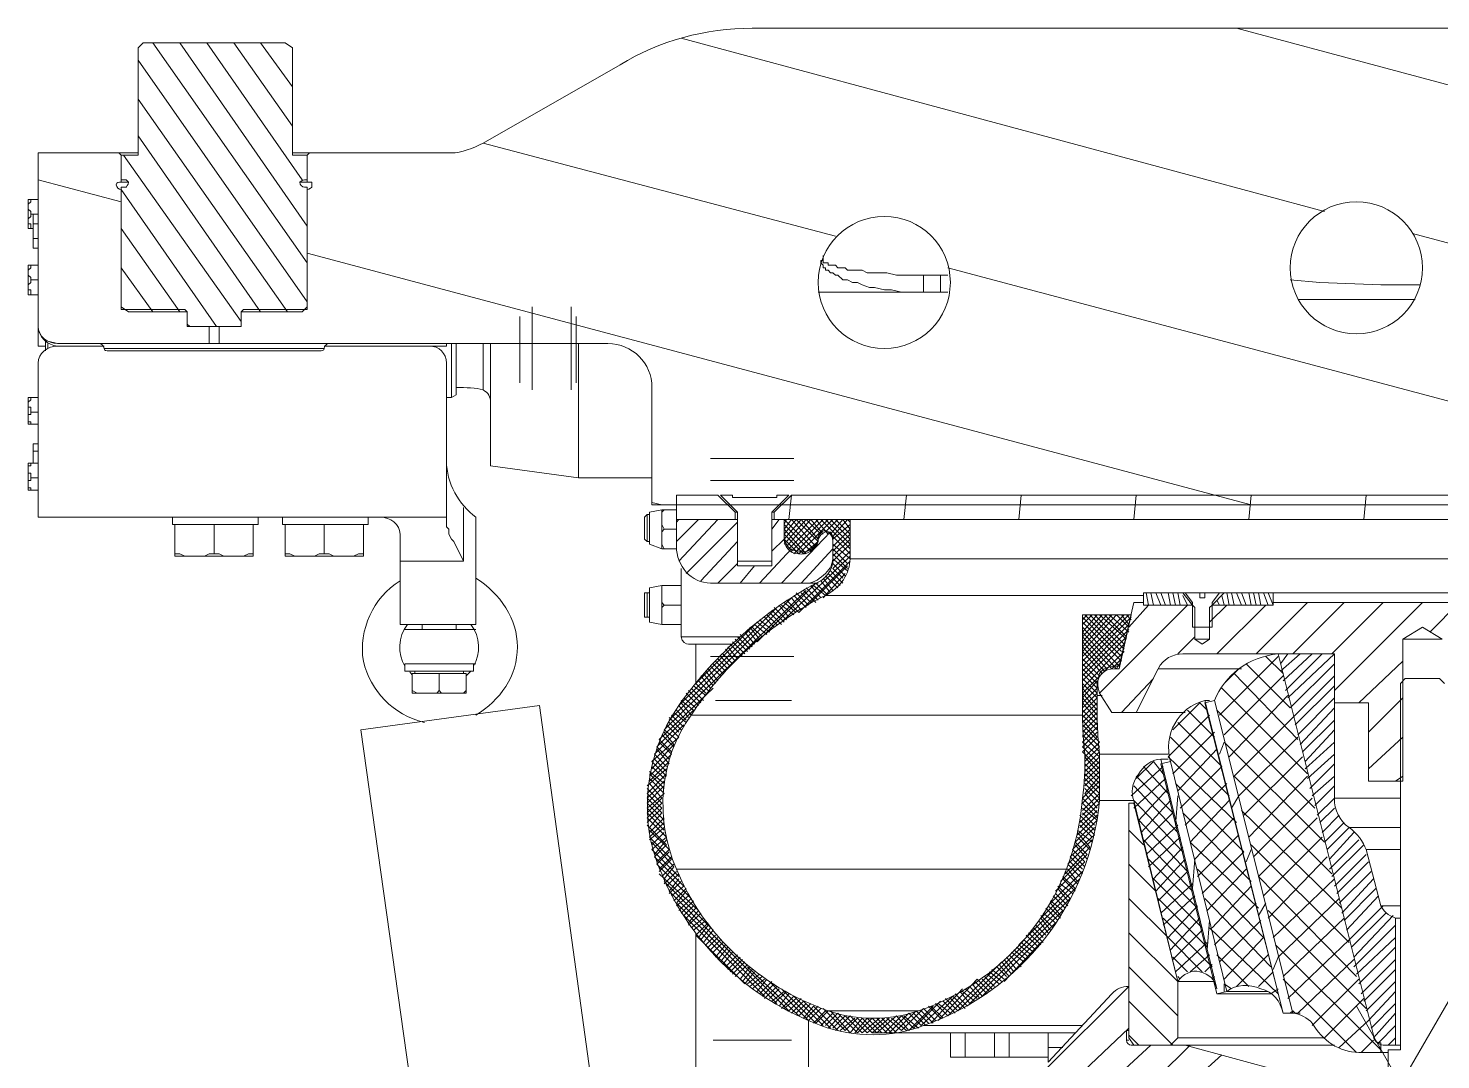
# Model space of a CAD drawing. Header units: millimetres. Extents: x 25083 to 52777, y 24772 to 45779.
# Drawn here: x 46110.3 to 46324.7, y 38674.1 to 38830.9 of the extents above; entities that cross this region are included whole.
import ezdxf

# ---------------------------------------------------------------- set-up
doc = ezdxf.new("R2010")
doc.units = ezdxf.units.MM

# ---------------------------------------------------------------- blocks, each defined once
blk = doc.blocks.new('zw$F4C5')
at = {"color": 7, "lineweight": 5}
for points in [[(335.71, 362.82), (109.92, 362.82)], [(16.71, 359.85), (17.45, 360.59)], [(38.99, 360.59), (17.45, 360.59)], [(40.11, 359.85), (38.99, 360.59)], [(16.71, 359.85), (16.71, 343.51)], [(40.11, 359.85), (40.11, 343.51)], [(89.87, 357.25), (69.07, 345.36)], [(1.49, 314.54), (1.49, 343.88)], [(16.71, 343.88), (1.49, 343.88)], [(13.74, 343.88), (14.11, 343.51)], [(14.11, 343.51), (14.11, 339.42)], [(16.34, 343.51), (14.11, 343.51)], [(16.71, 343.51), (14.11, 343.51)], [(64.25, 343.88), (40.11, 343.88)], [(42.33, 343.51), (40.11, 343.51)], [(42.33, 343.51), (40.11, 343.51)], [(42.71, 343.88), (42.33, 343.51)], [(42.33, 343.51), (42.33, 339.42)], [(14.11, 339.79), (14.85, 339.79)], [(14.11, 339.42), (15.23, 339.42)], [(41.22, 339.42), (42.33, 339.42)], [(41.96, 339.79), (42.33, 339.79)], [(0, 332.37), (0, 336.82)], [(0, 335.71), (0, 336.08), (0.37, 336.45), (0.37, 336.82)], [(1.49, 336.82), (0, 336.82)], [(14.11, 320.11), (14.11, 338.68)], [(14.11, 338.68), (14.85, 338.68)], [(41.96, 338.68), (42.33, 338.68)], [(42.33, 320.11), (42.33, 338.68)], [(0.37, 334.59), (0.37, 334.97), (0, 335.34), (0, 335.71)], [(0, 333.48), (0, 333.85), (0.37, 334.22), (0.37, 334.59)], [(1.49, 334.59), (0.37, 334.59)], [(0.74, 329.4), (0.74, 334.59)], [(0.74, 334.59), (1.49, 334.59)], [(0.37, 332.37), (0.37, 333.11), (0, 333.11), (0, 333.48)], [(0.74, 333.11), (1.49, 333.11)], [(0, 332.37), (0.74, 332.37)], [(0.74, 330.88), (1.49, 330.88)], [(0.74, 329.4), (1.49, 329.4)], [(120.69, 327.54), (120.69, 328.28)], [(0, 322.34), (0, 326.8)], [(0, 325.68), (0, 326.05), (0.37, 326.42), (0.37, 326.8)], [(1.49, 326.8), (0, 326.8)], [(135.92, 322.71), (132.58, 322.71), (131.09, 323.08), (129.98, 323.08), (128.49, 323.45), (127.75, 323.45), (126.63, 323.83), (125.89, 324.2), (125.15, 324.2), (124.41, 324.57), (123.66, 324.57), (122.92, 325.31), (122.55, 325.31), (122.18, 325.68), (121.81, 325.68), (121.43, 326.05), (121.06, 326.05), (121.06, 326.42), (120.69, 326.42), (120.69, 326.8), (120.32, 327.17), (120.32, 327.54)], [(120.69, 327.54), (120.32, 327.54)], [(120.69, 327.54), (120.69, 327.17), (121.43, 327.17), (121.43, 326.8), (122.18, 326.8), (122.55, 326.8), (122.92, 326.42), (124.03, 326.42), (124.41, 326.05), (126.63, 326.05), (127.38, 325.68), (130.35, 325.68), (131.83, 325.31), (135.92, 325.31)], [(0.37, 324.57), (0.37, 324.94), (0, 325.31), (0, 325.68)], [(0, 323.45), (0, 323.83), (0.37, 324.2), (0.37, 324.57)], [(1.49, 324.57), (0.37, 324.57)], [(135.92, 322.71), (135.92, 325.31)], [(138.52, 325.31), (135.92, 325.31)], [(138.52, 325.31), (138.52, 322.71)], [(138.52, 325.31), (139.63, 325.31)], [(191.62, 324.57), (196.08, 324.2), (205.36, 323.83), (211.3, 323.83)], [(0.37, 322.34), (0.37, 323.08), (0, 323.08), (0, 323.45)], [(0, 322.34), (1.49, 322.34)], [(119.95, 322.71), (138.52, 322.71)], [(139.63, 322.71), (138.52, 322.71)], [(14.11, 320.48), (15.23, 319.74)], [(23.77, 320.11), (14.11, 320.11)], [(24.14, 319.74), (15.23, 319.74)], [(23.77, 320.11), (24.14, 319.74)], [(24.14, 319.74), (24.14, 317.51)], [(32.68, 320.11), (32.31, 319.74)], [(32.31, 319.74), (32.31, 317.51)], [(41.59, 319.74), (32.31, 319.74)], [(42.33, 320.11), (32.68, 320.11)], [(42.33, 320.48), (41.59, 319.74)], [(76.5, 307.86), (76.5, 320.48)], [(82.44, 307.86), (82.44, 320.48)], [(210.56, 321.6), (192.74, 321.6)], [(24.14, 317.51), (24.14, 319.37)], [(24.14, 317.51), (24.51, 317.51)], [(32.31, 317.51), (24.14, 317.51)], [(27.48, 317.51), (27.48, 314.91)], [(28.97, 317.51), (28.97, 314.91)], [(32.31, 317.51), (31.94, 317.51)], [(32.31, 317.51), (32.31, 319.37)], [(74.64, 319), (74.64, 308.97)], [(83.18, 319), (83.18, 308.97)], [(2.6, 315.28), (2.6, 313.8)], [(1.49, 314.54), (2.6, 314.54)], [(2.97, 314.91), (2.97, 314.17)], [(4.46, 314.91), (88.01, 314.91)], [(4.46, 314.54), (11.51, 314.54)], [(11.51, 314.17), (44.93, 314.17)], [(44.19, 313.8), (12.25, 313.8)], [(44.93, 314.54), (63.5, 314.54)], [(63.5, 314.91), (63.5, 314.54)], [(64.25, 306.74), (64.25, 314.91)], [(64.99, 307.11), (64.99, 314.91)], [(69.07, 307.86), (69.07, 314.91)], [(70.19, 314.91), (70.19, 296.34)], [(83.56, 314.91), (83.56, 294.49)], [(1.49, 311.94), (1.49, 288.55)], [(63.5, 311.94), (63.5, 287.43)], [(0, 302.66), (0, 306.74)], [(0, 305.63), (0, 306), (0.37, 306.37), (0.37, 306.74)], [(1.49, 306.74), (0, 306.74)], [(63.5, 306.74), (64.25, 306.74)], [(64.99, 307.11), (64.25, 306.74)], [(94.7, 308.23), (94.7, 291.15)], [(0.37, 304.51), (0.37, 305.26), (0, 305.26), (0, 305.63)], [(0, 303.77), (0, 304.14), (0.37, 304.14), (0.37, 304.51)], [(0.37, 302.66), (0.37, 303.03), (0, 303.03), (0, 303.77)], [(0, 302.66), (1.49, 302.66)], [(1.49, 304.51), (0.37, 304.51)], [(0.74, 296.72), (0.74, 299.69)], [(0.74, 299.69), (1.49, 299.69)], [(0.74, 298.57), (1.49, 298.57)], [(0, 292.63), (0, 296.72)], [(0, 295.6), (0, 296.34), (0.37, 296.34), (0.37, 296.72)], [(1.49, 296.72), (0, 296.72)], [(70.19, 296.34), (83.56, 294.49)], [(103.61, 297.46), (116.24, 297.46)], [(0.37, 294.49), (0.37, 295.23), (0, 295.23), (0, 295.6)], [(0, 293.74), (0, 294.12), (0.37, 294.12), (0.37, 294.49)], [(1.49, 294.49), (0.37, 294.49)], [(83.56, 294.49), (94.7, 294.49)], [(116.24, 294.12), (103.61, 294.12)], [(0.37, 292.63), (0.37, 293), (0, 293), (0, 293.74)], [(0, 292.63), (1.49, 292.63)], [(98.41, 284.09), (98.41, 291.89)], [(104.72, 291.89), (98.41, 291.89)], [(104.72, 291.89), (107.32, 289.29)], [(105.09, 291.89), (107.69, 289.29)], [(105.09, 291.89), (106.95, 291.89)], [(106.95, 291.52), (106.95, 291.89)], [(115.49, 291.89), (112.89, 289.29)], [(115.86, 291.89), (113.26, 289.29)], [(113.64, 291.52), (113.64, 291.89)], [(113.64, 291.89), (115.49, 291.89)], [(307.49, 291.89), (115.86, 291.89)], [(66.1, 290.03), (66.1, 281.86)], [(94.33, 289.29), (96.18, 289.66)], [(327.91, 290.4), (95.44, 290.4)], [(96.55, 289.66), (96.18, 289.29), (96.18, 288.17)], [(96.18, 289.66), (96.18, 288.17)], [(96.18, 289.66), (98.41, 289.66)], [(113.64, 291.52), (106.95, 291.52)], [(63.5, 288.55), (1.49, 288.55)], [(21.91, 287.43), (21.91, 288.55)], [(21.91, 287.43), (34.91, 287.43)], [(22.28, 287.43), (22.28, 282.6)], [(34.17, 287.43), (22.28, 287.43)], [(28.22, 287.43), (28.22, 282.98)], [(34.17, 282.6), (34.17, 287.43)], [(34.91, 287.43), (34.91, 288.55)], [(38.62, 287.43), (38.62, 288.55)], [(38.62, 287.43), (51.62, 287.43)], [(38.99, 287.43), (38.99, 282.6)], [(50.88, 287.43), (38.99, 287.43)], [(44.93, 287.43), (44.93, 282.98)], [(50.88, 282.6), (50.88, 287.43)], [(51.62, 287.43), (51.62, 288.55)], [(66.1, 281.86), (64.62, 284.83), (64.25, 285.2), (63.87, 285.95), (63.87, 286.69), (63.5, 287.06), (63.5, 287.43)], [(67.96, 288.55), (67.96, 272.21)], [(93.58, 288.55), (93.95, 288.92)], [(93.58, 288.55), (93.58, 286.69)], [(93.95, 288.92), (93.95, 286.69)], [(93.95, 288.92), (94.33, 288.92)], [(93.95, 288.92), (93.95, 286.69)], [(93.95, 288.17), (93.95, 288.55)], [(93.95, 286.69), (93.95, 287.8)], [(94.33, 288.92), (94.33, 289.29)], [(94.33, 289.29), (94.33, 286.69)], [(94.33, 288.55), (94.33, 286.69)], [(94.33, 286.69), (94.33, 288.55)], [(96.18, 288.17), (96.18, 287.43), (96.55, 286.69)], [(96.18, 288.17), (96.18, 286.69)], [(107.69, 288.17), (98.41, 288.17)], [(101.01, 288.17), (98.41, 288.17)], [(107.32, 289.29), (107.32, 288.17)], [(107.32, 289.29), (107.69, 289.29)], [(107.69, 281.86), (107.69, 289.29)], [(107.69, 287.8), (107.69, 288.17)], [(107.69, 281.12), (107.69, 287.8)], [(112.89, 281.86), (112.89, 289.29)], [(112.89, 289.29), (113.26, 289.29)], [(112.89, 287.8), (112.89, 288.17)], [(310.46, 288.17), (112.89, 288.17)], [(112.89, 281.12), (112.89, 287.8)], [(113.26, 289.29), (113.26, 288.17)], [(114.75, 288.17), (114.75, 285.58)], [(124.78, 288.17), (124.78, 282.23)], [(56.45, 272.21), (56.45, 285.95)], [(93.58, 286.69), (93.58, 285.2)], [(93.95, 286.69), (93.95, 284.83)], [(93.95, 286.69), (93.95, 284.83)], [(94.33, 285.2), (94.33, 286.69)], [(94.33, 286.69), (94.33, 285.2)], [(94.33, 286.69), (94.33, 284.46)], [(96.55, 286.69), (96.18, 286.32), (96.18, 285.2)], [(96.18, 286.69), (96.18, 285.2)], [(98.41, 286.69), (96.55, 286.69)], [(119.95, 285.58), (119.95, 285.2)], [(93.58, 285.2), (93.95, 284.83)], [(93.95, 284.83), (94.33, 284.83)], [(94.33, 284.46), (94.33, 284.83)], [(94.33, 284.46), (96.18, 283.72)], [(96.18, 285.2), (96.18, 284.46), (96.55, 283.72)], [(96.18, 285.2), (96.18, 283.72)], [(98.41, 283.72), (96.18, 283.72)], [(119.95, 285.2), (119.95, 284.83)], [(122.18, 282.23), (122.18, 285.2)], [(25.25, 282.6), (23.77, 282.6), (23.02, 282.98), (22.28, 282.98)], [(22.28, 282.6), (34.17, 282.6)], [(28.22, 282.98), (27.48, 282.98), (26.74, 282.6), (25.25, 282.6)], [(31.19, 282.6), (29.71, 282.6), (28.97, 282.98), (28.22, 282.98)], [(34.17, 282.98), (33.42, 282.98), (32.68, 282.6), (31.19, 282.6)], [(41.96, 282.6), (40.48, 282.6), (39.74, 282.98), (38.99, 282.98)], [(38.99, 282.6), (50.88, 282.6)], [(44.93, 282.98), (44.19, 282.98), (43.45, 282.6), (41.96, 282.6)], [(47.91, 282.6), (46.42, 282.6), (45.68, 282.98), (44.93, 282.98)], [(50.88, 282.98), (50.13, 282.98), (49.39, 282.6), (47.91, 282.6)], [(66.1, 281.86), (56.45, 281.86)], [(107.69, 281.86), (112.89, 281.86)], [(112.89, 281.12), (107.69, 281.12)], [(298.57, 282.23), (124.78, 282.23)], [(99.15, 270.35), (99.15, 280.75)], [(93.58, 277.03), (93.58, 275.18)], [(93.58, 277.03), (93.95, 277.03)], [(93.95, 277.03), (93.95, 275.18)], [(93.95, 276.66), (93.95, 277.03)], [(93.95, 277.03), (94.33, 277.03)], [(93.95, 277.03), (93.95, 275.18)], [(94.33, 277.78), (96.18, 278.15)], [(94.33, 277.03), (94.33, 277.78)], [(94.33, 277.78), (94.33, 275.18)], [(94.33, 277.03), (94.33, 275.18)], [(94.33, 275.18), (94.33, 277.03)], [(96.18, 278.15), (96.18, 276.66)], [(96.18, 278.15), (96.18, 276.66)], [(96.18, 278.15), (99.15, 278.15)], [(96.18, 276.66), (96.18, 275.55), (96.55, 275.18)], [(96.18, 276.66), (96.18, 275.18)], [(119.95, 278.52), (103.61, 278.52)], [(169.34, 276.66), (121.06, 276.66)], [(169.34, 275.18), (169.34, 277.03)], [(169.34, 277.03), (253.64, 277.03)], [(175.28, 277.03), (176.77, 275.18)], [(176.77, 275.55), (175.65, 277.03)], [(177.88, 276.29), (177.88, 277.03)], [(178.62, 276.29), (178.62, 277.03)], [(179.74, 275.55), (180.85, 277.03)], [(181.59, 277.03), (179.74, 275.18)], [(189.02, 275.18), (189.02, 277.03)], [(93.58, 275.18), (93.58, 273.32)], [(93.95, 275.18), (93.95, 275.92)], [(93.95, 275.18), (93.95, 273.32)], [(93.95, 275.18), (93.95, 273.32)], [(94.33, 273.32), (94.33, 275.18)], [(94.33, 275.18), (94.33, 273.32)], [(94.33, 275.18), (94.33, 272.58)], [(96.18, 275.18), (96.18, 273.69)], [(96.55, 275.18), (96.18, 274.81), (96.18, 273.69)], [(99.15, 275.18), (96.55, 275.18)], [(167.85, 275.55), (165.63, 265.89)], [(169.34, 275.55), (167.85, 275.55)], [(176.77, 275.18), (169.34, 275.18)], [(176.77, 275.55), (176.77, 271.83)], [(177.14, 274.81), (176.77, 275.18)], [(177.14, 269.98), (177.14, 274.81)], [(178.62, 276.29), (177.88, 276.29)], [(179.37, 274.81), (179.74, 275.18)], [(179.37, 269.98), (179.37, 274.81)], [(179.74, 275.55), (179.74, 271.83)], [(189.02, 275.18), (179.74, 275.18)], [(234.33, 275.55), (189.02, 275.55)], [(93.58, 273.32), (93.95, 273.32)], [(93.95, 273.32), (94.33, 273.32)], [(94.33, 272.58), (94.33, 273.32)], [(94.33, 272.58), (96.18, 272.21)], [(96.18, 273.69), (96.18, 272.21)], [(96.18, 273.69), (96.18, 272.21)], [(160.06, 273.69), (160.06, 261.44)], [(167.48, 273.69), (160.06, 273.69)], [(167.48, 273.69), (165.63, 265.52)], [(67.96, 272.21), (56.45, 272.21)], [(57.19, 271.46), (67.96, 271.46)], [(59.79, 272.21), (59.79, 271.46)], [(64.99, 272.21), (64.99, 271.46)], [(99.15, 272.21), (96.18, 272.21)], [(99.15, 270.35), (108.07, 270.35)], [(176.77, 271.83), (179.74, 271.83)], [(211.67, 271.83), (208.7, 269.98)], [(211.67, 271.83), (214.65, 269.98)], [(100.27, 269.24), (106.95, 269.24)], [(101.38, 269.24), (101.38, 263.29)], [(178.25, 269.24), (177.14, 269.98)], [(179.37, 269.98), (177.14, 269.98)], [(178.25, 269.24), (179.37, 269.98)], [(208.7, 269.98), (208.7, 248.44)], [(208.7, 269.98), (214.65, 269.98)], [(67.96, 266.26), (57.19, 266.26)], [(57.19, 266.26), (57.19, 265.15)], [(59.42, 266.26), (65.36, 266.26)], [(67.59, 266.26), (67.59, 265.15)], [(103.98, 267.38), (103.61, 267.38)], [(115.86, 267.38), (103.98, 267.38)], [(115.86, 267.38), (116.24, 267.38)], [(198.31, 267.75), (175.28, 267.75)], [(204.25, 209.82), (189.76, 267.75)], [(204.25, 209.82), (189.76, 267.75)], [(198.31, 267.75), (198.31, 245.84)], [(57.19, 265.15), (67.59, 265.15)], [(58.3, 264.78), (58.3, 261.81)], [(66.47, 264.78), (58.3, 264.78)], [(58.67, 265.15), (58.67, 264.78)], [(62.39, 264.78), (62.39, 262.18)], [(66.1, 265.15), (66.1, 264.78)], [(66.47, 261.81), (66.47, 264.78)], [(165.63, 265.89), (164.88, 265.89)], [(165.63, 265.52), (164.88, 265.52)], [(171.57, 265.52), (168.23, 258.84)], [(171.57, 265.52), (184.19, 265.52)], [(208.33, 263.29), (209.08, 264.04)], [(214.27, 264.04), (209.08, 264.04)], [(215.02, 263.29), (214.27, 264.04)], [(60.53, 261.81), (59.05, 261.81), (58.3, 262.18)], [(58.3, 261.81), (66.47, 261.81)], [(62.39, 262.18), (62.02, 261.81), (60.53, 261.81)], [(64.62, 261.81), (62.76, 261.81), (62.39, 262.18)], [(66.47, 262.18), (66.1, 261.81), (64.62, 261.81)], [(162.28, 262.92), (162.28, 261.44)], [(164.51, 258.84), (162.66, 261.81)], [(208.33, 263.29), (208.33, 207.59)], [(77.61, 259.95), (50.5, 256.24)], [(77.61, 259.95), (87.64, 187.16)], [(104.35, 260.69), (115.86, 260.69)], [(163.03, 261.44), (162.28, 261.44)], [(190.51, 213.16), (178.62, 260.69)], [(178.62, 260.69), (179.37, 260.69)], [(180.11, 260.69), (178.62, 260.32)], [(190.51, 213.16), (178.62, 260.32)], [(191.99, 213.16), (180.11, 260.69)], [(191.99, 213.16), (180.11, 260.69)], [(203.5, 260.32), (198.31, 260.32)], [(203.5, 248.44), (203.5, 260.32)], [(160.06, 258.47), (100.64, 258.47)], [(175.65, 258.84), (164.51, 258.84)], [(50.5, 256.24), (60.9, 181.97)], [(162.66, 252.52), (173.05, 252.52)], [(180.48, 216.87), (171.94, 251.78)], [(171.94, 251.78), (173.05, 251.78)], [(171.94, 251.04), (173.42, 251.41)], [(171.94, 251.04), (180.48, 216.13)], [(181.97, 216.5), (173.42, 251.41)], [(173.42, 251.41), (181.97, 216.5)], [(208.33, 248.44), (203.5, 248.44)], [(208.7, 248.44), (208.33, 248.44)], [(167.85, 245.47), (162.66, 245.47)], [(167.11, 245.1), (167.11, 209.45)], [(167.11, 245.1), (167.85, 245.1)], [(174.54, 217.99), (167.85, 245.47)], [(174.54, 217.99), (167.85, 245.1)], [(208.33, 245.84), (198.31, 245.84)], [(208.33, 241.38), (200.53, 241.38)], [(205.36, 229.5), (203.13, 238.04)], [(203.13, 238.04), (208.33, 238.04)], [(157.83, 235.07), (98.41, 235.07)], [(208.33, 229.5), (205.36, 229.5)], [(207.59, 227.64), (207.59, 208.33)], [(207.59, 227.64), (208.33, 227.64)], [(101.38, 225.41), (101.38, 202.02)], [(174.54, 217.99), (174.54, 209.45)], [(174.54, 217.99), (180.11, 217.99)], [(174.54, 217.99), (180.11, 217.99)], [(164.51, 216.13), (154.86, 205.73)], [(180.48, 216.13), (181.97, 216.5)], [(180.48, 216.13), (188.65, 216.13)], [(181.97, 216.5), (188.28, 216.5)], [(135.17, 213.53), (121.43, 213.53)], [(193.11, 213.16), (190.51, 213.16)], [(191.99, 213.16), (190.51, 213.16)], [(118.46, 212.05), (118.46, 202.02)], [(128.12, 210.19), (158.94, 210.19)], [(160.06, 211.3), (135.92, 211.3)], [(140, 210.19), (140, 206.48)], [(142.23, 210.19), (142.23, 206.48)], [(146.69, 210.19), (146.69, 206.48)], [(148.91, 210.19), (148.91, 206.48)], [(154.86, 210.19), (154.86, 207.96)], [(167.11, 210.93), (166.74, 210.56)], [(166.74, 210.56), (166.74, 209.08)], [(166.74, 210.56), (167.11, 210.56)], [(115.86, 209.08), (103.98, 209.08)], [(167.11, 209.08), (166.74, 209.08)], [(167.85, 208.33), (167.11, 209.45)], [(167.48, 208.33), (198.31, 208.33)], [(174.54, 209.45), (173.42, 208.33)], [(196.82, 209.45), (174.54, 209.45)], [(190.51, 204.25), (175.65, 208.33)], [(205.36, 208.7), (205.36, 207.22)], [(208.33, 208.33), (205.73, 208.33)], [(142.23, 206.48), (140, 206.48)], [(142.23, 206.48), (146.69, 206.48)], [(146.69, 206.48), (148.91, 206.48)], [(154.86, 206.48), (148.91, 206.48)], [(154.86, 207.96), (154.86, 205.73)], [(157.08, 207.96), (154.86, 207.96)], [(206.48, 207.22), (202.02, 207.22)], [(206.48, 207.59), (206.48, 204.62)], [(207.96, 207.59), (206.48, 207.59)], [(207.96, 207.59), (208.33, 207.59)]]:
    blk.add_lwpolyline(points, dxfattribs=at)
at = {"color": 7, "lineweight": 0}
for points in [[(183.45, 362.82), (293, 333.48)], [(18.94, 360.59), (42.33, 327.17)], [(23.02, 360.59), (42.33, 332.74)], [(27.11, 360.59), (41.59, 339.79)], [(31.19, 360.59), (40.11, 347.96)], [(35.28, 360.59), (40.11, 353.91)], [(99.15, 361.33), (196.82, 334.97)], [(16.71, 357.99), (42.33, 321.23)], [(16.71, 352.05), (39.36, 319.74)], [(16.71, 346.48), (35.28, 319.74)], [(69.07, 345.36), (122.55, 331.25)], [(14.48, 343.51), (32.31, 318.25)], [(1.49, 339.79), (14.11, 336.45)], [(14.11, 338.31), (28.59, 317.51)], [(14.11, 332.37), (23.02, 319.74)], [(210.19, 331.62), (350.56, 294.12)], [(42.33, 328.65), (185.68, 290.4)], [(14.11, 326.42), (18.94, 319.74)], [(139.63, 326.42), (274.81, 290.4)], [(14.11, 320.85), (14.11, 320.48)], [(24.14, 317.88), (24.51, 317.51)], [(2.97, 315.28), (4.46, 314.91)], [(98.41, 291.89), (98.41, 289.29)], [(115.86, 291.89), (115.49, 288.17)], [(133.32, 291.89), (132.95, 288.17)], [(150.77, 291.89), (150.4, 288.17)], [(168.23, 291.89), (167.85, 288.17)], [(185.68, 291.89), (185.31, 288.17)], [(203.13, 291.89), (202.76, 288.17)], [(94.7, 290.77), (96.18, 290.4)], [(98.78, 288.17), (98.41, 287.8)], [(101.75, 288.17), (98.41, 284.83)], [(104.72, 288.17), (98.78, 281.86)], [(107.69, 287.8), (99.9, 280)], [(114.01, 288.17), (112.89, 286.69)], [(115.12, 288.17), (114.75, 287.43)], [(115.86, 288.17), (114.75, 286.69)], [(116.61, 288.17), (114.75, 285.95)], [(117.35, 288.17), (114.75, 285.2)], [(118.09, 288.17), (114.75, 284.46)], [(114.75, 288.17), (119.21, 283.72)], [(114.75, 287.43), (118.83, 283.35)], [(118.83, 288.17), (115.12, 284.09)], [(119.95, 288.17), (115.49, 283.72)], [(120.69, 288.17), (115.86, 283.35)], [(115.86, 288.17), (119.58, 284.09)], [(121.43, 288.17), (116.24, 282.98)], [(116.61, 288.17), (119.95, 284.83)], [(122.18, 288.17), (116.98, 282.98)], [(117.35, 288.17), (119.95, 285.2)], [(118.09, 288.17), (120.32, 285.95)], [(118.83, 288.17), (120.69, 285.95)], [(119.58, 288.17), (121.43, 285.95)], [(120.32, 288.17), (124.78, 283.72)], [(122.92, 288.17), (121.06, 286.32)], [(121.06, 288.17), (124.78, 284.46)], [(123.66, 288.17), (121.81, 285.95)], [(121.81, 288.17), (124.78, 285.2)], [(124.41, 288.17), (122.18, 285.58)], [(124.78, 287.43), (122.18, 285.2)], [(122.55, 288.17), (124.78, 285.95)], [(123.66, 288.17), (124.78, 286.69)], [(124.41, 288.17), (124.78, 287.8)], [(121.81, 286.32), (114.38, 278.52)], [(114.75, 286.69), (118.09, 282.98)], [(114.75, 285.95), (117.72, 282.98)], [(124.78, 286.69), (122.18, 284.09)], [(124.78, 285.95), (122.18, 283.35)], [(122.18, 285.58), (124.78, 282.98)], [(107.69, 284.83), (102.12, 278.89)], [(115.86, 283.72), (111.04, 278.52)], [(114.75, 285.2), (112.89, 283.35)], [(114.75, 285.2), (116.98, 282.98)], [(122.18, 283.72), (117.35, 278.52)], [(119.95, 284.83), (117.72, 282.98)], [(124.78, 285.2), (122.18, 282.6)], [(124.78, 284.46), (122.18, 281.86)], [(122.18, 284.46), (124.78, 282.23)], [(122.18, 283.72), (124.41, 281.49)], [(124.78, 283.35), (122.18, 280.75)], [(107.69, 281.49), (104.72, 278.52)], [(110.29, 281.12), (108.07, 278.52)], [(124.78, 282.6), (114.38, 272.58)], [(124.78, 281.86), (116.98, 274.06)], [(124.41, 281.12), (118.83, 275.55)], [(122.18, 282.98), (124.41, 280.75)], [(122.18, 282.23), (124.41, 280.38)], [(122.18, 281.49), (124.03, 279.63)], [(120.32, 278.89), (121.81, 277.03)], [(124.03, 280), (120.69, 276.29)], [(120.69, 279.26), (122.18, 277.41)], [(121.06, 279.63), (122.92, 277.78)], [(121.43, 280), (123.29, 278.15)], [(121.81, 280.38), (123.66, 278.52)], [(122.18, 280.75), (123.66, 279.26)], [(118.09, 277.41), (96.55, 256.24)], [(119.58, 278.52), (110.66, 269.61)], [(116.24, 276.66), (118.09, 274.81)], [(116.61, 277.03), (118.46, 275.18)], [(117.35, 277.03), (118.83, 275.55)], [(117.72, 277.41), (119.58, 275.55)], [(118.09, 277.78), (119.95, 275.92)], [(118.83, 278.15), (120.32, 276.29)], [(119.21, 278.15), (121.06, 276.66)], [(119.58, 278.52), (121.43, 276.66)], [(170.08, 275.18), (169.71, 277.03)], [(170.83, 275.18), (170.45, 277.03)], [(171.94, 275.18), (171.2, 277.03)], [(172.68, 275.18), (171.94, 277.03)], [(173.42, 275.18), (173.05, 277.03)], [(174.17, 275.18), (173.8, 277.03)], [(174.91, 275.18), (174.54, 277.03)], [(176.02, 275.18), (175.28, 276.66)], [(181.59, 275.18), (181.22, 276.66)], [(182.34, 275.18), (181.97, 277.03)], [(183.08, 275.18), (182.71, 277.03)], [(184.19, 275.18), (183.45, 277.03)], [(184.94, 275.18), (184.19, 277.03)], [(185.68, 275.18), (185.31, 277.03)], [(186.42, 275.18), (186.05, 277.03)], [(187.16, 275.18), (186.79, 277.03)], [(188.28, 275.18), (187.54, 277.03)], [(189.02, 275.18), (188.28, 277.03)], [(115.86, 276.29), (97.3, 257.72)], [(113.64, 274.81), (98.78, 259.95)], [(113.26, 274.81), (115.12, 272.95)], [(114.01, 275.18), (115.49, 273.32)], [(114.38, 275.18), (116.24, 273.69)], [(114.75, 275.55), (116.61, 274.06)], [(115.12, 275.92), (116.98, 274.06)], [(115.86, 276.29), (117.35, 274.43)], [(176.02, 275.18), (162.66, 261.81)], [(170.08, 275.18), (167.11, 271.83)], [(176.77, 275.18), (176.4, 275.55)], [(181.97, 275.18), (179.37, 272.58)], [(180.11, 275.18), (179.74, 275.18)], [(180.85, 275.18), (180.48, 275.92)], [(187.91, 275.18), (180.48, 267.75)], [(194.22, 275.55), (186.42, 267.75)], [(199.79, 275.55), (191.99, 267.75)], [(205.73, 275.55), (197.93, 267.75)], [(211.67, 275.55), (198.31, 262.18)], [(217.25, 275.55), (212.79, 271.09)], [(110.66, 272.58), (101.01, 262.92)], [(110.66, 272.58), (112.52, 271.09)], [(111.04, 272.95), (112.89, 271.46)], [(111.78, 273.32), (113.26, 271.83)], [(112.15, 273.69), (113.64, 272.21)], [(112.52, 274.06), (114.38, 272.21)], [(112.89, 274.43), (114.75, 272.58)], [(160.8, 273.69), (160.06, 272.95)], [(161.54, 273.69), (160.06, 272.21)], [(162.28, 273.69), (160.06, 271.09)], [(163.03, 273.69), (160.06, 270.35)], [(163.77, 273.69), (160.06, 269.61)], [(164.51, 273.69), (160.06, 268.86)], [(165.25, 273.69), (160.06, 268.12)], [(166.37, 273.69), (160.06, 267.38)], [(167.11, 273.69), (160.06, 266.64)], [(167.48, 273.32), (160.06, 265.89)], [(160.06, 273.32), (166, 267.38)], [(160.06, 272.58), (166, 266.64)], [(160.43, 273.69), (166, 268.12)], [(161.17, 273.69), (166.37, 268.49)], [(161.91, 273.69), (166.37, 269.24)], [(162.66, 273.69), (166.74, 269.98)], [(163.4, 273.69), (166.74, 270.35)], [(164.14, 273.69), (167.11, 271.09)], [(165.25, 273.69), (167.11, 271.83)], [(166, 273.69), (167.11, 272.21)], [(166.74, 273.69), (167.48, 272.95)], [(107.69, 270.35), (109.55, 268.49)], [(108.07, 270.72), (109.92, 268.86)], [(108.81, 271.09), (110.29, 269.24)], [(109.18, 271.46), (110.66, 269.61)], [(109.55, 271.83), (111.04, 269.98)], [(109.92, 271.83), (111.41, 270.35)], [(110.29, 272.21), (112.15, 270.72)], [(167.11, 272.21), (160.06, 265.15)], [(160.06, 271.83), (165.63, 265.89)], [(167.11, 271.46), (160.06, 264.41)], [(160.06, 271.09), (165.25, 265.52)], [(166.74, 270.35), (160.06, 263.66)], [(160.06, 270.35), (164.51, 265.52)], [(177.14, 270.35), (174.54, 267.75)], [(105.84, 268.49), (107.32, 266.64)], [(106.21, 268.86), (107.69, 267.01)], [(106.58, 269.24), (108.44, 267.38)], [(106.95, 269.61), (108.81, 267.75)], [(107.32, 269.98), (109.18, 268.12)], [(160.06, 269.61), (163.77, 265.52)], [(166.37, 269.24), (160.06, 262.55)], [(160.06, 268.86), (163.4, 265.15)], [(166.37, 268.12), (160.06, 261.81)], [(160.06, 268.12), (163.03, 264.78)], [(103.98, 266.26), (105.47, 264.78)], [(104.35, 266.64), (105.84, 265.15)], [(104.72, 267.01), (106.21, 265.52)], [(105.09, 267.38), (106.58, 265.89)], [(105.47, 267.75), (106.95, 266.26)], [(160.06, 267.01), (162.66, 264.41)], [(160.06, 266.26), (162.28, 264.04)], [(166, 267.01), (164.51, 265.52)], [(165.63, 266.26), (165.25, 265.52)], [(189.76, 267.38), (180.85, 258.47)], [(184.94, 266.26), (191.62, 259.58)], [(187.91, 267.38), (190.51, 264.78)], [(191.25, 267.75), (190.14, 266.26)], [(193.11, 267.75), (190.14, 265.15)], [(194.96, 267.75), (190.51, 263.66)], [(196.45, 267.75), (190.88, 262.18)], [(198.31, 267.75), (191.25, 261.07)], [(198.31, 266.26), (191.62, 259.58)], [(208.7, 266.64), (202.02, 260.32)], [(102.12, 264.41), (103.61, 262.55)], [(102.5, 264.78), (103.98, 262.92)], [(102.87, 265.15), (104.35, 263.29)], [(103.24, 265.52), (104.72, 263.66)], [(103.61, 265.89), (105.09, 264.41)], [(160.06, 265.52), (162.28, 263.29)], [(160.06, 264.78), (162.28, 262.55)], [(160.06, 264.04), (162.28, 261.81)], [(170.83, 264.04), (166, 258.84)], [(183.82, 265.52), (181.59, 263.29)], [(190.51, 264.41), (181.59, 255.49)], [(183.08, 264.78), (192.74, 254.75)], [(198.31, 264.41), (191.99, 258.09)], [(103.98, 262.55), (95.81, 254.75)], [(99.9, 261.81), (101.75, 259.95)], [(100.27, 262.18), (102.12, 260.32)], [(100.64, 262.55), (102.5, 260.69)], [(101.01, 262.92), (102.87, 261.44)], [(101.38, 263.29), (102.87, 261.81)], [(101.75, 263.66), (103.24, 262.18)], [(162.28, 263.66), (160.06, 261.07)], [(160.06, 263.29), (162.28, 261.07)], [(162.28, 262.55), (160.06, 260.32)], [(160.06, 262.55), (162.28, 259.95)], [(162.28, 261.81), (160.06, 259.58)], [(160.06, 261.81), (162.28, 259.21)], [(181.22, 262.55), (194.22, 249.55)], [(198.31, 262.92), (192.36, 256.98)], [(98.78, 259.95), (100.27, 258.09)], [(99.15, 260.69), (101.01, 259.21)], [(99.15, 260.32), (100.64, 258.47)], [(99.52, 261.07), (101.38, 259.58)], [(162.28, 261.07), (160.06, 258.84)], [(160.06, 261.07), (162.28, 258.47)], [(162.28, 260.32), (160.06, 258.09)], [(160.06, 260.32), (162.28, 257.72)], [(162.28, 259.58), (160.06, 257.35)], [(177.88, 260.32), (173.8, 256.24)], [(177.88, 260.32), (179, 259.21)], [(191.25, 261.44), (182.34, 252.15)], [(198.31, 261.07), (192.74, 255.49)], [(198.31, 259.58), (193.11, 254.01)], [(208.7, 261.07), (203.5, 255.87)], [(101.01, 259.21), (95.44, 253.64)], [(97.3, 258.09), (99.15, 256.24)], [(97.3, 257.35), (98.78, 255.87)], [(97.67, 258.47), (99.52, 256.61)], [(98.04, 258.84), (99.9, 257.35)], [(98.41, 259.21), (99.9, 257.72)], [(160.06, 259.21), (162.28, 256.98)], [(162.28, 258.84), (160.06, 256.61)], [(160.06, 258.47), (162.28, 256.24)], [(162.28, 258.09), (160.06, 255.87)], [(160.06, 257.72), (162.28, 255.12)], [(162.28, 257.35), (160.06, 255.12)], [(179.37, 258.47), (173.05, 252.15)], [(174.54, 257.35), (181.22, 250.67)], [(176.02, 259.21), (180.11, 255.12)], [(180.48, 259.21), (195.33, 244.35)], [(191.99, 258.09), (183.08, 249.18)], [(198.31, 257.72), (193.48, 252.9)], [(99.52, 256.98), (95.07, 252.52)], [(96.18, 255.49), (98.04, 253.64)], [(96.55, 256.24), (98.41, 254.75)], [(96.55, 255.87), (98.04, 254.01)], [(96.92, 256.98), (98.78, 255.12)], [(160.06, 256.98), (162.66, 254.38)], [(162.28, 256.61), (160.06, 254.38)], [(160.06, 256.24), (162.66, 253.64)], [(162.28, 255.87), (160.06, 253.64)], [(160.06, 255.49), (162.66, 252.9)], [(180.11, 255.87), (173.8, 249.55)], [(198.31, 256.24), (193.85, 251.41)], [(98.78, 255.12), (94.7, 251.41)], [(98.04, 254.01), (94.7, 250.3)], [(95.44, 253.64), (97.3, 251.78)], [(95.44, 253.27), (97.3, 251.04)], [(95.81, 254.75), (97.67, 252.9)], [(95.81, 254.38), (97.67, 252.52)], [(162.28, 255.12), (160.06, 252.9)], [(160.06, 254.38), (162.66, 252.15)], [(160.06, 253.64), (162.66, 251.04)], [(162.66, 254.38), (160.43, 252.15)], [(162.66, 253.64), (160.43, 251.41)], [(173.42, 255.12), (182.34, 246.21)], [(180.48, 253.27), (174.54, 246.95)], [(180.85, 252.52), (181.59, 254.38)], [(181.59, 254.38), (196.82, 239.16)], [(192.74, 255.12), (183.82, 246.21)], [(198.31, 254.38), (193.85, 250.3)], [(208.7, 255.12), (203.5, 250.3)], [(97.67, 252.52), (94.33, 249.18)], [(97.3, 251.41), (94.33, 248.44)], [(94.7, 251.41), (96.92, 249.18)], [(95.07, 252.52), (96.92, 250.67)], [(95.07, 251.78), (96.92, 249.92)], [(160.06, 252.9), (162.66, 250.3)], [(162.66, 252.9), (160.43, 250.67)], [(162.66, 252.15), (160.43, 249.92)], [(160.43, 252.15), (162.66, 249.55)], [(162.66, 251.41), (160.43, 249.18)], [(160.43, 251.04), (162.66, 248.81)], [(170.83, 251.41), (168.23, 248.81)], [(170.83, 251.41), (172.31, 249.55)], [(173.05, 252.15), (183.45, 242.13)], [(193.48, 252.15), (184.57, 243.24)], [(198.31, 252.52), (194.22, 248.81)], [(198.31, 251.04), (194.59, 247.33)], [(96.92, 250.3), (93.95, 247.7)], [(96.92, 249.55), (93.95, 246.58)], [(94.33, 249.92), (96.55, 248.07)], [(94.33, 249.55), (96.55, 247.33)], [(94.33, 248.81), (96.55, 246.58)], [(94.7, 250.67), (96.55, 248.81)], [(162.66, 250.67), (160.43, 248.44)], [(160.43, 250.3), (162.66, 248.07)], [(162.66, 249.92), (160.43, 247.7)], [(160.43, 249.55), (162.66, 247.33)], [(162.66, 249.18), (160.43, 246.58)], [(160.43, 248.81), (162.66, 246.58)], [(172.31, 250.67), (167.48, 246.21)], [(172.68, 248.81), (167.85, 244.35)], [(168.23, 249.18), (173.8, 243.61)], [(169.34, 250.67), (173.05, 246.58)], [(181.22, 250.67), (174.91, 244.35)], [(183.08, 249.18), (197.93, 234.33)], [(194.22, 249.18), (185.31, 239.9)], [(198.31, 249.18), (194.96, 246.21)], [(208.7, 249.18), (207.59, 248.44)], [(96.55, 248.44), (93.95, 245.84)], [(96.55, 247.7), (93.95, 245.1)], [(93.95, 247.33), (96.18, 245.1)], [(94.33, 248.07), (96.18, 245.84)], [(162.66, 248.44), (160.06, 245.84)], [(162.66, 247.7), (160.06, 245.1)], [(160.43, 248.07), (162.66, 245.84)], [(160.43, 247.33), (162.66, 245.1)], [(167.85, 247.7), (174.54, 240.64)], [(173.05, 247.33), (168.6, 242.5)], [(174.17, 248.07), (184.57, 237.67)], [(181.97, 248.07), (175.65, 241.75)], [(198.31, 247.7), (195.33, 244.73)], [(96.55, 246.58), (93.95, 244.35)], [(93.95, 246.58), (96.18, 244.35)], [(96.18, 245.84), (93.95, 243.61)], [(93.95, 245.84), (96.18, 243.61)], [(96.18, 245.1), (93.95, 242.87)], [(93.95, 245.1), (96.55, 242.5)], [(162.66, 245.1), (159.68, 242.13)], [(162.66, 246.58), (160.06, 243.98)], [(162.66, 245.84), (160.06, 243.24)], [(160.06, 245.84), (162.28, 243.61)], [(160.06, 245.1), (162.28, 242.87)], [(160.43, 246.58), (162.28, 244.35)], [(167.85, 245.47), (175.28, 237.67)], [(173.42, 245.47), (168.97, 240.64)], [(174.54, 246.21), (174.17, 241.75)], [(182.34, 245.47), (176.4, 239.16)], [(182.71, 244.35), (183.82, 246.21)], [(194.96, 245.84), (186.05, 236.93)], [(198.31, 245.84), (195.71, 243.24)], [(96.18, 244.35), (93.95, 242.13)], [(93.95, 244.35), (96.55, 241.75)], [(93.95, 243.61), (96.55, 241.01)], [(93.95, 242.87), (96.92, 239.9)], [(96.18, 243.61), (94.33, 241.38)], [(96.55, 242.87), (94.33, 240.64)], [(162.28, 242.5), (158.94, 239.16)], [(162.28, 243.24), (159.31, 240.27)], [(162.28, 243.98), (159.68, 241.38)], [(159.68, 243.24), (161.91, 241.01)], [(159.68, 242.5), (161.91, 240.27)], [(160.06, 244.35), (162.28, 242.5)], [(160.06, 243.61), (161.91, 241.75)], [(168.6, 242.5), (176.02, 234.7)], [(173.8, 243.61), (169.34, 239.16)], [(175.28, 243.61), (185.68, 233.21)], [(183.08, 242.87), (177.14, 236.56)], [(184.19, 243.98), (199.42, 229.13)], [(195.71, 242.87), (186.79, 233.96)], [(198.31, 244.35), (196.08, 242.13)], [(199.05, 243.24), (196.45, 240.64)], [(93.95, 241.75), (96.92, 238.78)], [(96.55, 242.13), (94.33, 239.9)], [(96.55, 241.38), (94.33, 239.53)], [(94.33, 241.01), (97.3, 238.04)], [(96.55, 240.64), (94.7, 238.78)], [(161.91, 240.27), (158.2, 236.93)], [(161.91, 241.38), (158.57, 238.04)], [(159.31, 241.01), (161.54, 239.16)], [(159.31, 240.64), (161.17, 238.41)], [(159.68, 241.75), (161.54, 239.9)], [(167.11, 241.01), (169.34, 238.78)], [(174.54, 241.75), (169.71, 237.3)], [(183.82, 240.27), (177.51, 233.96)], [(199.79, 242.13), (196.82, 239.16)], [(200.53, 241.38), (197.19, 238.04)], [(201.28, 240.64), (197.56, 236.56)], [(94.33, 239.9), (97.67, 236.56)], [(96.92, 239.9), (94.7, 238.04)], [(94.7, 239.16), (98.04, 235.44)], [(96.92, 239.53), (95.07, 237.3)], [(96.92, 238.78), (95.07, 236.93)], [(161.17, 238.41), (157.46, 234.33)], [(161.54, 239.53), (157.83, 235.81)], [(158.94, 239.16), (160.8, 237.3)], [(158.94, 238.78), (160.8, 236.56)], [(159.31, 239.9), (161.17, 238.04)], [(169.34, 239.53), (176.77, 231.73)], [(174.91, 239.9), (170.08, 235.44)], [(175.28, 238.41), (170.83, 233.58)], [(176.4, 239.16), (186.79, 229.13)], [(185.68, 238.78), (200.53, 223.93)], [(196.45, 239.9), (187.54, 230.99)], [(202.02, 239.53), (197.56, 235.07)], [(202.76, 238.78), (197.93, 233.96)], [(94.7, 238.04), (98.78, 233.96)], [(95.07, 236.93), (99.52, 232.47)], [(97.3, 238.04), (95.44, 236.18)], [(97.3, 237.67), (95.44, 235.81)], [(97.67, 236.93), (95.81, 235.07)], [(97.67, 236.56), (95.81, 234.7)], [(160.43, 236.18), (155.97, 231.73)], [(160.8, 237.3), (156.71, 233.21)], [(158.2, 236.93), (160.06, 235.07)], [(158.2, 236.18), (160.06, 234.33)], [(158.57, 238.04), (160.43, 236.18)], [(158.57, 237.3), (160.43, 235.44)], [(170.08, 236.56), (177.51, 229.13)], [(175.65, 236.56), (171.2, 231.73)], [(177.14, 236.56), (176.77, 232.1)], [(184.57, 237.67), (178.25, 231.36)], [(184.94, 236.18), (185.68, 238.04)], [(197.19, 236.93), (188.28, 227.64)], [(203.13, 237.3), (198.31, 232.47)], [(203.5, 236.18), (198.68, 231.36)], [(95.44, 235.81), (100.64, 230.61)], [(95.81, 234.33), (101.75, 228.76)], [(98.04, 235.81), (96.18, 233.96)], [(98.04, 235.44), (96.55, 233.58)], [(98.41, 234.7), (96.55, 232.84)], [(98.78, 234.33), (96.92, 232.47)], [(160.06, 234.7), (155.23, 229.87)], [(157.08, 233.96), (158.94, 232.1)], [(157.46, 234.7), (159.31, 232.84)], [(157.83, 235.81), (159.68, 233.96)], [(157.83, 235.07), (159.31, 233.21)], [(167.11, 235.81), (171.2, 231.73)], [(176.02, 234.7), (171.57, 230.24)], [(177.51, 235.07), (187.54, 224.67)], [(184.94, 235.07), (179, 228.76)], [(186.79, 233.96), (201.65, 218.73)], [(203.88, 234.7), (199.05, 229.87)], [(96.55, 233.21), (103.98, 225.79)], [(98.78, 233.58), (97.3, 231.73)], [(99.15, 233.21), (97.3, 231.36)], [(97.3, 231.73), (115.49, 213.53)], [(99.52, 232.47), (97.67, 230.99)], [(99.9, 232.1), (98.04, 230.24)], [(99.9, 231.73), (98.41, 229.87)], [(158.94, 232.1), (150.4, 223.56)], [(159.68, 233.58), (153.74, 227.64)], [(156.34, 232.47), (158.2, 230.61)], [(156.34, 232.1), (157.83, 230.24)], [(156.71, 232.84), (158.57, 231.36)], [(157.08, 233.58), (158.94, 231.73)], [(170.83, 233.58), (178.25, 226.16)], [(176.77, 232.84), (171.94, 228.39)], [(185.68, 232.47), (179.74, 226.16)], [(198.31, 233.58), (189.02, 224.67)], [(204.25, 233.58), (199.42, 228.39)], [(204.62, 232.1), (199.79, 227.27)], [(100.27, 230.99), (98.41, 229.5)], [(98.41, 229.87), (113.64, 214.65)], [(100.64, 230.61), (98.78, 228.76)], [(101.01, 230.24), (99.15, 228.39)], [(101.01, 229.5), (99.52, 228.01)], [(158.2, 230.61), (141.12, 213.53)], [(154.86, 229.5), (156.71, 227.64)], [(155.23, 230.24), (157.08, 228.76)], [(155.23, 229.87), (156.71, 228.01)], [(155.6, 230.99), (157.46, 229.13)], [(155.97, 231.36), (157.83, 229.5)], [(167.11, 230.61), (173.05, 224.67)], [(171.57, 230.61), (179, 223.19)], [(177.14, 230.99), (172.31, 226.53)], [(177.51, 229.5), (173.05, 224.67)], [(178.62, 230.61), (188.65, 220.22)], [(186.42, 229.87), (180.11, 223.56)], [(186.79, 228.01), (187.91, 229.87)], [(199.05, 230.61), (189.76, 221.7)], [(204.99, 230.99), (200.16, 225.79)], [(205.73, 229.5), (200.53, 224.3)], [(99.52, 228.01), (111.78, 215.76)], [(101.38, 229.13), (99.9, 227.64)], [(101.75, 228.76), (100.27, 226.9)], [(102.12, 228.39), (100.27, 226.53)], [(102.5, 227.64), (100.64, 226.16)], [(157.08, 228.76), (142.97, 214.65)], [(153.74, 228.01), (155.6, 226.16)], [(153.74, 227.64), (155.23, 225.79)], [(154.11, 228.39), (155.97, 226.9)], [(154.49, 229.13), (156.34, 227.27)], [(172.31, 227.64), (179.74, 220.22)], [(177.88, 227.64), (173.42, 222.82)], [(188.28, 228.76), (203.13, 213.9)], [(199.79, 227.64), (190.51, 218.73)], [(206.1, 228.39), (200.91, 223.19)], [(207.22, 228.01), (201.28, 221.7)], [(208.33, 202.39), (223.19, 228.01)], [(102.87, 227.27), (101.01, 225.79)], [(103.24, 226.9), (101.38, 225.04)], [(103.24, 226.53), (101.75, 224.67)], [(103.61, 226.16), (102.12, 224.3)], [(103.98, 225.79), (102.5, 223.93)], [(155.97, 226.9), (144.83, 215.76)], [(151.89, 225.41), (153.74, 223.56)], [(152.26, 225.79), (154.11, 223.93)], [(152.63, 226.16), (154.11, 224.67)], [(153, 226.53), (154.49, 225.04)], [(153.37, 227.27), (154.86, 225.41)], [(167.11, 225.41), (174.54, 217.99)], [(178.25, 225.79), (173.8, 221.33)], [(179.37, 227.27), (179, 222.82)], [(179.37, 226.16), (189.76, 216.13)], [(187.16, 227.27), (180.85, 220.96)], [(207.59, 226.53), (201.28, 220.22)], [(101.38, 225.04), (108.81, 217.62)], [(104.35, 225.04), (102.87, 223.56)], [(104.72, 224.67), (103.24, 223.19)], [(105.09, 224.3), (103.61, 222.82)], [(105.47, 223.93), (103.98, 222.44)], [(105.84, 223.56), (104.35, 221.7)], [(106.21, 223.19), (104.72, 221.33)], [(153.74, 223.93), (148.17, 217.99)], [(150.03, 223.19), (151.89, 221.7)], [(150.4, 223.56), (152.26, 222.07)], [(150.77, 223.93), (152.63, 222.44)], [(151.14, 224.3), (153, 222.82)], [(151.51, 225.04), (153.37, 223.19)], [(173.05, 224.67), (178.25, 219.47)], [(179, 223.93), (174.17, 219.47)], [(187.54, 224.67), (181.59, 218.36)], [(189.39, 223.56), (205.36, 207.59)], [(200.53, 224.3), (191.25, 215.39)], [(207.59, 224.67), (201.65, 219.1)], [(207.59, 223.19), (202.02, 217.62)], [(106.58, 222.82), (105.09, 220.96)], [(106.95, 222.44), (105.47, 220.59)], [(107.69, 222.07), (105.84, 220.22)], [(108.07, 221.7), (106.21, 219.84)], [(108.44, 221.33), (106.58, 219.47)], [(108.81, 220.96), (106.95, 219.1)], [(147.8, 220.96), (139.63, 212.79)], [(147.8, 220.96), (149.29, 219.1)], [(148.17, 221.33), (149.66, 219.47)], [(148.54, 221.7), (150.03, 219.84)], [(148.91, 222.07), (150.77, 220.22)], [(149.29, 222.44), (151.14, 220.96)], [(149.66, 222.82), (151.51, 221.33)], [(173.8, 221.7), (176.02, 219.47)], [(179.37, 222.07), (176.4, 219.47)], [(180.48, 222.07), (185.31, 217.25)], [(188.28, 222.07), (183.45, 217.25)], [(189.02, 219.84), (189.76, 221.7)], [(201.28, 221.33), (192.74, 213.16)], [(207.59, 221.33), (202.39, 216.13)], [(109.18, 220.59), (107.32, 218.73)], [(109.55, 220.22), (108.07, 218.36)], [(109.92, 219.84), (108.44, 217.99)], [(110.29, 219.47), (108.81, 217.62)], [(109.18, 220.22), (116.98, 212.79)], [(111.04, 219.1), (109.18, 217.62)], [(145.57, 219.1), (147.43, 217.62)], [(145.94, 219.47), (147.8, 217.99)], [(146.32, 219.84), (148.17, 218.36)], [(147.06, 220.22), (148.54, 218.73)], [(147.43, 220.59), (148.91, 218.73)], [(167.11, 220.22), (174.54, 212.79)], [(179.74, 220.59), (178.62, 219.47)], [(189.02, 219.47), (186.79, 217.25)], [(207.59, 219.84), (202.76, 215.02)], [(111.41, 218.73), (109.55, 217.25)], [(111.78, 218.36), (109.92, 216.87)], [(112.15, 218.36), (110.66, 216.5)], [(112.89, 217.99), (111.04, 216.13)], [(113.26, 217.62), (111.41, 215.76)], [(113.64, 217.25), (111.78, 215.39)], [(112.52, 217.99), (118.46, 212.05)], [(114.01, 216.87), (112.52, 215.39)], [(114.38, 216.87), (119.58, 211.67)], [(141.86, 216.87), (137.03, 211.67)], [(144.09, 218.36), (138.15, 212.05)], [(142.23, 216.87), (144.09, 215.39)], [(142.97, 217.25), (144.46, 215.39)], [(143.34, 217.62), (144.83, 215.76)], [(143.72, 217.99), (145.57, 216.13)], [(144.09, 218.36), (145.94, 216.5)], [(144.83, 218.36), (146.32, 216.87)], [(145.2, 218.73), (146.69, 217.25)], [(167.11, 217.25), (154.11, 204.25)], [(174.54, 218.73), (174.91, 218.36)], [(180.11, 218.73), (179.74, 218.36)], [(181.59, 217.62), (181.59, 216.5)], [(181.59, 217.62), (182.71, 216.87)], [(189.76, 216.87), (188.65, 216.13)], [(190.51, 218.36), (201.65, 207.22)], [(202.02, 218.36), (194.96, 211.3)], [(207.59, 217.99), (203.13, 213.53)], [(114.75, 216.5), (112.89, 215.02)], [(115.12, 216.5), (113.26, 214.65)], [(115.49, 216.13), (114.01, 214.27)], [(116.24, 215.76), (114.38, 213.9)], [(116.61, 215.39), (114.75, 213.9)], [(117.35, 215.39), (115.49, 213.53)], [(117.72, 215.02), (115.86, 213.16)], [(116.24, 215.76), (120.69, 211.3)], [(118.09, 214.65), (116.61, 213.16)], [(118.83, 214.65), (116.98, 212.79)], [(117.72, 215.02), (121.81, 210.93)], [(138.52, 215.02), (134.43, 210.93)], [(140.37, 215.76), (135.55, 211.3)], [(137.77, 214.65), (139.63, 212.79)], [(138.15, 214.65), (140, 213.16)], [(138.89, 215.02), (140.75, 213.16)], [(139.26, 215.39), (141.12, 213.53)], [(140, 215.39), (141.49, 213.9)], [(140.37, 215.76), (142.23, 213.9)], [(140.75, 216.13), (142.6, 214.27)], [(141.49, 216.5), (142.97, 214.65)], [(141.86, 216.5), (143.72, 215.02)], [(167.11, 215.02), (173.8, 208.33)], [(202.76, 215.39), (196.82, 209.45)], [(207.59, 216.5), (203.5, 212.05)], [(207.59, 214.65), (203.88, 210.93)], [(119.21, 214.27), (117.72, 212.42)], [(119.95, 214.27), (118.09, 212.42)], [(120.32, 213.9), (118.46, 212.05)], [(119.21, 214.27), (122.92, 210.56)], [(121.06, 213.53), (119.21, 211.67)], [(121.43, 213.53), (119.58, 211.67)], [(122.18, 213.16), (120.32, 211.3)], [(120.69, 213.9), (124.03, 210.56)], [(122.92, 213.16), (121.06, 211.3)], [(123.29, 212.79), (121.43, 210.93)], [(121.81, 213.53), (124.78, 210.19)], [(124.03, 212.79), (122.18, 210.93)], [(124.78, 212.79), (122.55, 210.56)], [(122.92, 213.16), (125.89, 210.19)], [(125.52, 212.42), (123.29, 210.56)], [(124.03, 212.79), (126.63, 210.19)], [(125.89, 212.42), (124.03, 210.56)], [(124.78, 212.79), (127.38, 210.19)], [(126.63, 212.42), (124.78, 210.19)], [(127.38, 212.42), (125.52, 210.19)], [(128.12, 212.42), (125.89, 210.19)], [(125.89, 212.42), (128.12, 210.19)], [(129.23, 212.42), (126.63, 210.19)], [(126.63, 212.42), (128.86, 210.19)], [(129.98, 212.42), (127.38, 210.19)], [(127.38, 212.42), (129.6, 210.19)], [(130.72, 212.42), (128.12, 210.19)], [(128.12, 212.42), (130.35, 210.19)], [(131.83, 212.79), (128.86, 210.19)], [(128.86, 212.42), (131.09, 210.19)], [(129.6, 212.42), (131.83, 210.19)], [(132.58, 212.79), (129.98, 210.19)], [(130.35, 212.42), (132.58, 210.56)], [(133.69, 213.16), (130.72, 210.19)], [(131.09, 212.42), (133.32, 210.56)], [(134.8, 213.53), (131.46, 210.19)], [(131.83, 212.79), (133.69, 210.56)], [(135.92, 213.9), (132.58, 210.56)], [(132.58, 212.79), (134.43, 210.93)], [(132.95, 212.79), (135.17, 210.93)], [(137.4, 214.27), (133.69, 210.56)], [(133.69, 213.16), (135.55, 211.3)], [(134.43, 213.16), (136.29, 211.3)], [(134.8, 213.53), (136.66, 211.67)], [(135.55, 213.53), (137.4, 211.67)], [(135.92, 213.9), (137.77, 212.05)], [(136.66, 214.27), (138.52, 212.42)], [(137.03, 214.27), (138.89, 212.42)], [(191.62, 213.16), (191.99, 213.53)], [(191.99, 213.53), (192.36, 213.16)], [(208.33, 202.39), (201.65, 214.27)], [(207.59, 213.16), (204.25, 209.45)], [(167.11, 210.93), (159.31, 203.5)], [(203.5, 212.05), (199.05, 207.96)], [(207.59, 211.3), (204.99, 208.7)], [(170.45, 208.33), (165.25, 203.5)], [(167.11, 209.82), (168.6, 208.33)], [(176.4, 208.33), (171.57, 203.5)], [(204.25, 209.08), (202.39, 207.22)], [(207.59, 209.45), (206.48, 208.33)], [(181.22, 206.85), (177.51, 203.5)]]:
    blk.add_lwpolyline(points, dxfattribs=at)
at = {"color": 7, "lineweight": 5}
for points in [[(109.92, 362.82), (102.87, 362.82), (95.81, 360.96), (89.87, 357.25)], [(64.25, 343.88), (65.73, 343.88), (67.59, 344.62), (69.07, 345.36)], [(16.34, 343.51), (16.34, 343.51), (16.71, 343.51), (16.71, 343.51)], [(40.11, 343.51), (40.11, 343.51), (40.11, 343.51), (40.11, 343.51)], [(14.11, 339.42), (13.74, 339.42), (13.37, 339.42), (13.37, 339.05)], [(13.37, 339.05), (13.37, 338.68), (13.74, 338.31), (14.11, 338.31)], [(14.85, 339.79), (14.85, 339.79), (15.23, 339.42), (15.23, 339.42)], [(15.23, 339.42), (15.23, 339.05), (14.85, 338.68), (14.85, 338.68)], [(41.96, 339.79), (41.59, 339.79), (41.22, 339.42), (41.22, 339.42)], [(41.22, 339.42), (41.22, 339.05), (41.59, 338.68), (41.96, 338.68)], [(42.33, 339.42), (42.71, 339.42), (43.08, 339.42), (43.08, 339.42)], [(43.08, 339.42), (43.08, 339.05), (43.08, 339.05), (43.08, 338.68)], [(43.08, 338.68), (43.08, 338.68), (42.71, 338.31), (42.33, 338.31)], [(24.14, 319.37), (24.14, 319.74), (24.14, 319.74), (24.14, 319.74)], [(32.31, 319.74), (32.31, 319.74), (32.31, 319.74), (32.31, 319.37)], [(1.49, 317.51), (1.49, 316.03), (2.97, 314.54), (4.46, 314.54)], [(1.49, 317.51), (1.49, 316.03), (2.97, 314.91), (4.46, 314.91)], [(4.46, 314.54), (2.97, 314.54), (1.49, 313.43), (1.49, 311.94)], [(11.51, 314.17), (11.51, 314.54), (11.14, 314.91), (10.77, 314.91)], [(11.51, 314.17), (11.51, 313.8), (11.88, 313.8), (12.25, 313.8)], [(44.19, 313.8), (44.56, 313.8), (44.93, 313.8), (44.93, 314.17)], [(45.68, 314.91), (45.31, 314.91), (44.93, 314.54), (44.93, 314.17)], [(63.5, 311.94), (63.5, 313.43), (62.39, 314.54), (60.9, 314.54)], [(94.7, 308.23), (94.7, 311.94), (91.73, 314.91), (88.01, 314.91)], [(69.07, 307.86), (67.96, 308.23), (66.47, 308.23), (64.99, 308.23)], [(70.19, 306), (70.19, 306.74), (69.82, 307.49), (69.07, 307.86)], [(63.5, 297.09), (63.5, 293.74), (65.36, 290.4), (67.96, 288.55)], [(94.7, 291.15), (94.7, 290.77), (94.7, 290.77), (94.7, 290.4)], [(94.7, 290.4), (95.07, 290.4), (95.07, 290.4), (95.44, 290.4)], [(56.45, 285.95), (56.45, 287.43), (54.96, 288.55), (53.48, 288.55)], [(114.75, 285.95), (114.75, 284.46), (115.49, 283.35), (116.98, 283.35)], [(114.75, 285.58), (114.75, 284.09), (115.49, 282.98), (116.98, 282.98)], [(121.43, 286.32), (120.69, 286.69), (120.32, 286.32), (119.95, 285.58)], [(121.43, 286.32), (120.69, 286.32), (120.32, 285.95), (119.95, 285.2)], [(122.18, 285.2), (122.18, 285.95), (121.81, 286.32), (121.43, 286.32)], [(122.18, 284.83), (122.18, 285.58), (121.81, 285.95), (121.43, 286.32)], [(98.41, 284.09), (98.41, 281.12), (100.64, 278.52), (103.61, 278.52)], [(116.98, 283.35), (118.09, 282.98), (119.58, 283.72), (119.95, 285.2)], [(116.98, 282.98), (118.09, 282.6), (119.58, 283.72), (119.95, 284.83)], [(120.32, 278.89), (121.43, 279.63), (122.18, 280.75), (122.18, 282.23)], [(121.06, 280), (121.81, 280.75), (122.18, 281.49), (122.18, 282.6)], [(121.06, 276.66), (123.29, 277.78), (124.78, 280), (124.78, 282.23)], [(56.45, 278.89), (52.36, 276.29), (50.13, 271.46), (50.88, 266.64)], [(67.96, 279.26), (71.67, 277.03), (74.27, 272.95), (74.27, 268.86)], [(120.32, 278.89), (111.78, 274.43), (104.35, 267.75), (98.78, 259.95)], [(118.46, 278.52), (119.21, 278.52), (120.32, 279.26), (121.06, 280)], [(121.06, 276.66), (112.89, 272.58), (105.84, 266.26), (100.64, 258.47)], [(57.56, 272.21), (56.08, 270.35), (56.08, 267.75), (57.19, 265.89)], [(67.22, 272.21), (68.7, 270.35), (68.7, 267.75), (67.59, 265.89)], [(99.15, 270.35), (99.15, 269.61), (99.9, 269.24), (100.27, 269.24)], [(74.27, 268.86), (74.27, 264.41), (71.67, 260.69), (67.96, 258.47)], [(50.88, 266.64), (51.99, 262.18), (55.33, 258.47), (60.16, 257.35)], [(175.28, 267.75), (173.8, 267.75), (172.31, 267.01), (171.57, 265.52)], [(189.76, 267.75), (185.31, 267.38), (181.59, 264.41), (180.11, 260.69)], [(57.93, 265.15), (57.93, 264.78), (58.3, 264.78), (58.3, 264.41)], [(66.47, 264.41), (66.84, 264.78), (66.84, 264.78), (67.22, 265.15)], [(164.88, 265.52), (163.4, 265.52), (162.28, 264.41), (162.28, 262.92)], [(162.66, 264.78), (162.28, 263.66), (162.28, 262.92), (162.66, 261.81)], [(164.88, 265.89), (164.14, 265.89), (163.03, 265.52), (162.66, 264.78)], [(98.78, 259.95), (93.58, 252.52), (92.47, 242.5), (96.18, 234.33)], [(160.06, 261.44), (160.06, 258.47), (160.06, 255.49), (160.43, 252.52)], [(162.28, 261.44), (162.28, 258.47), (162.28, 255.49), (162.66, 252.52)], [(178.62, 260.69), (174.54, 259.58), (172.31, 255.49), (173.42, 251.41)], [(100.64, 258.47), (95.81, 251.78), (95.07, 242.87), (98.41, 235.07)], [(160.43, 252.52), (160.43, 250.3), (160.43, 248.07), (160.06, 245.84)], [(162.66, 252.52), (162.66, 250.3), (162.66, 248.07), (162.66, 245.47)], [(171.94, 251.78), (170.45, 251.78), (169.34, 250.67), (168.6, 249.55)], [(168.6, 249.55), (167.48, 248.07), (167.48, 246.58), (167.85, 245.47)], [(135.17, 213.53), (149.29, 218.36), (158.94, 230.99), (160.06, 245.84)], [(135.92, 211.3), (150.77, 216.5), (161.17, 229.87), (162.66, 245.47)], [(198.31, 245.84), (198.31, 243.98), (199.05, 242.5), (200.53, 241.38)], [(203.13, 238.04), (202.76, 239.16), (201.65, 240.64), (200.53, 241.38)], [(96.18, 234.33), (100.64, 223.56), (109.55, 215.39), (120.32, 211.3)], [(98.41, 235.07), (102.5, 225.04), (111.04, 217.25), (121.43, 213.53)], [(205.36, 229.5), (205.73, 228.76), (206.48, 228.01), (207.59, 227.64)], [(177.88, 219.47), (176.77, 219.84), (175.28, 219.1), (174.54, 217.99)], [(180.48, 216.87), (180.11, 218.36), (179.37, 219.1), (177.88, 219.47)], [(167.11, 217.25), (166, 217.25), (165.25, 216.87), (164.51, 216.13)], [(187.16, 216.87), (185.31, 217.62), (183.45, 217.62), (181.97, 216.5)], [(190.51, 213.16), (190.14, 215.02), (189.02, 216.5), (187.16, 216.87)], [(121.43, 213.53), (125.89, 212.05), (130.72, 212.05), (135.17, 213.53)], [(194.96, 211.67), (194.22, 212.42), (193.11, 213.16), (191.99, 213.16)], [(120.32, 211.3), (125.52, 209.45), (131.09, 209.45), (135.92, 211.3)], [(194.96, 211.67), (196.45, 209.08), (199.05, 207.22), (202.02, 207.22)], [(166.74, 209.08), (166.74, 208.7), (167.11, 208.33), (167.48, 208.33)], [(204.25, 209.82), (204.25, 209.08), (204.99, 208.33), (205.73, 208.33)], [(204.25, 209.82), (204.25, 209.08), (204.62, 208.7), (205.36, 208.7)]]:
    blk.add_open_spline(points, degree=3, dxfattribs=at)
for points in [[(211.67, 326.42), (211.67, 331.99), (207.22, 336.45), (201.65, 336.45), (196.08, 336.45), (191.62, 331.99), (191.62, 326.42), (191.62, 320.85), (196.08, 316.4), (201.65, 316.4), (207.22, 316.4), (211.67, 320.85), (211.67, 326.42)], [(140, 324.2), (140, 329.77), (135.55, 334.22), (129.98, 334.22), (124.41, 334.22), (119.95, 329.77), (119.95, 324.2), (119.95, 318.63), (124.41, 314.17), (129.98, 314.17), (135.55, 314.17), (140, 318.63), (140, 324.2)]]:
    blk.add_open_spline(points, degree=3, knots=[0, 0, 0, 0, 1, 1, 1, 2, 2, 2, 3, 3, 3, 4, 4, 4, 4], dxfattribs=at)

msp = doc.modelspace()

# ---------------------------------------------------------------- block references
msp.add_blockref('zw$F4C5', (46110.278, 38468.039))

doc.saveas('drawing.dxf')
